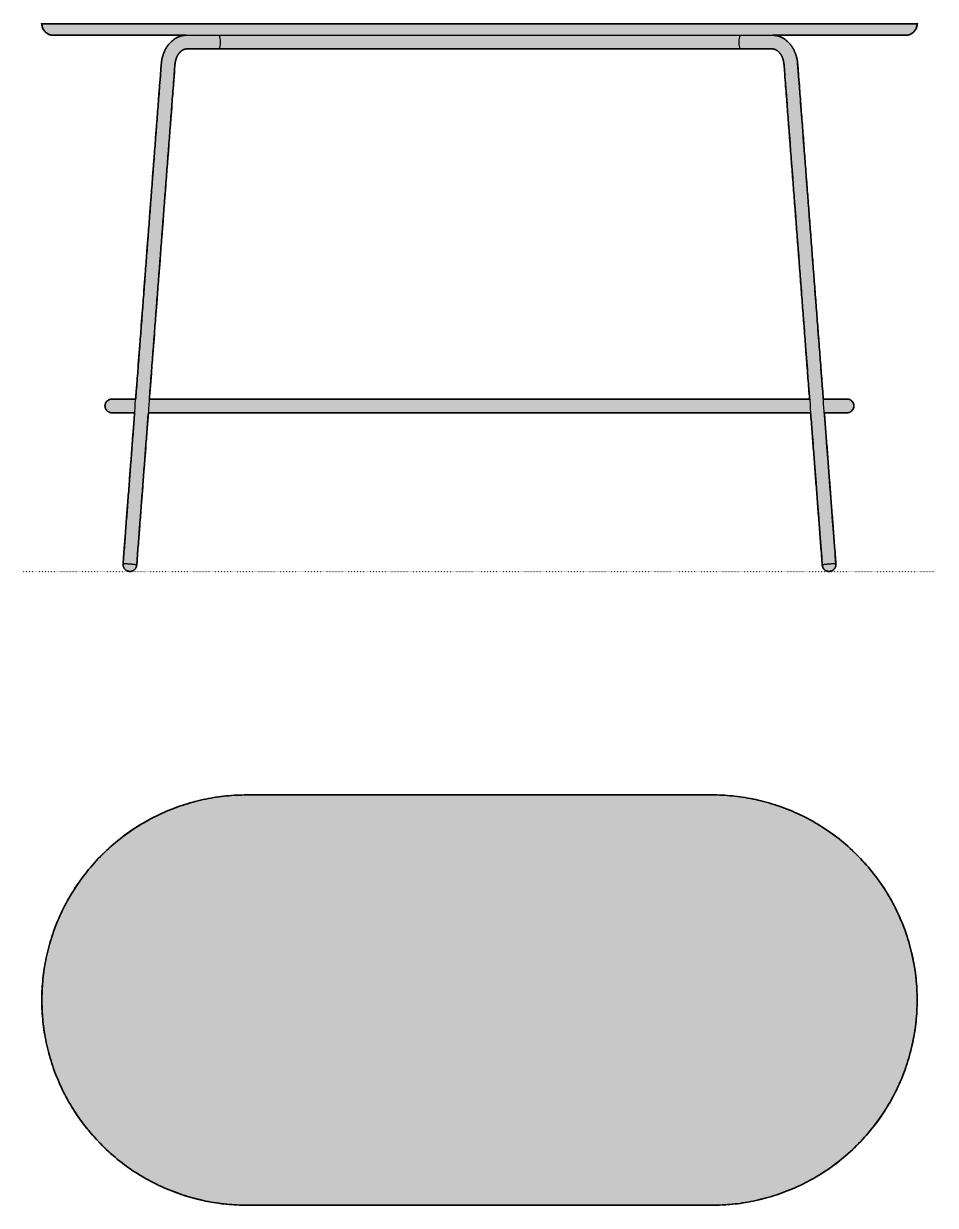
# Model space of a CAD drawing. Header units: millimetres. Extents: x 0 to 2700, y -1159 to 1001.
# Drawn here: x 0 to 1666, y -1159 to 1001 of the extents above; entities that cross this region are included whole.
import ezdxf

# ---------------------------------------------------------------- set-up
doc = ezdxf.new("R2010")
doc.units = ezdxf.units.MM
doc.linetypes.add('Dots', pattern=[1, 0, -1])
doc.layers.add('Blocks', color=7, linetype='Continuous')
doc.layers.add('Blocks$Fill', color=7, linetype='Continuous', true_color=0xffffff)
for name, color, linetype, lineweight, true_color in [('Blocks$Inner', 7, 'Continuous', 25, 0x007f00), ('Blocks$Outline', 7, 'Continuous', 35, 0xff3f3f), ('Groud', 7, 'Dots', 25, 0x243775)]:
    doc.layers.add(name, color=color, linetype=linetype, lineweight=lineweight, true_color=true_color)

# ---------------------------------------------------------------- blocks, each defined once
blk = doc.blocks.new('Nest High Table Top')
at = {"layer": 'Blocks$Fill'}
blk.add_hatch(color=256, dxfattribs=at).paths.add_polyline_path([(1381.006954123537, -384.7570094279654), (1389.330433034139, -384.6646243130523), (1397.724545679284, -384.3841869425912), (1406.183793894564, -383.9108905238906), (1414.702368335176, -383.2401001577942), (1423.274152117487, -382.3673742512478), (1431.892726039907, -381.2884861785559), (1440.551375445388, -379.9994460683986), (1449.243098778091, -378.4965225841797), (1457.960617875633, -376.7762645565327), (1466.696390025954, -374.8355223189935), (1475.442621804233, -372.671468591141), (1484.19128469055, -370.2816187481006), (1492.934132453301, -367.6638503113663), (1501.662720266767, -364.8164214935928), (1510.368425514099, -361.7379886294947), (1519.04247020924, -358.4276223263748), (1527.675944953432, -354.8848221712136), (1536.259834324105, -351.1095298367458), (1544.785043576261, -347.1021404365722), (1553.242426519538, -342.8635119891204), (1561.622814417816, -338.3949728621312), (1569.917045743219, -333.6983270832498), (1578.115996602653, -328.7758574181188), (1586.210611642965, -323.630326134957), (1594.191935230725, -318.2649733937699), (1602.051142694587, -312.6835132188423), (1609.779571412558, -306.8901270347535), (1617.368751523248, -300.8894547685289), (1624.810436039601, -294.6865835433988), (1632.09663014561, -288.2870340126213), (1639.219619461288, -281.6967444046194), (1646.171997068492, -274.9220523729179), (1652.946689100194, -267.9696747657142), (1659.536978708196, -260.8466854500354), (1665.936528238974, -253.560491344026), (1672.139399464103, -246.1188068276741), (1678.140071730328, -238.5296267169841), (1683.933457914417, -230.8011979990133), (1689.514918089344, -222.9419905351511), (1694.880270830531, -214.9606669473912), (1700.025802113693, -206.8660519070785), (1704.948271778824, -198.6671010476447), (1709.644917557706, -190.3728697222417), (1714.113456684694, -181.9924818239643), (1718.352085132146, -173.535098880687), (1722.35947453232, -165.0098896285305), (1726.134766866787, -156.4260002578588), (1729.677567021949, -147.7925255136657), (1732.987933325068, -139.1184808185257), (1736.066366189166, -130.4127755711932), (1738.913795006939, -121.6841877577275), (1741.531563443674, -112.9413399949773), (1743.921413286714, -104.1926771086594), (1746.085467014567, -95.44644533038131), (1748.026209252105, -86.71067318006057), (1749.746467279753, -77.99315408251853), (1751.249390763971, -69.30143074981514), (1752.538430874128, -60.64278134433421), (1753.61731894682, -52.02420742191512), (1754.490044853366, -43.45242363960405), (1755.160835219463, -34.93384919899164), (1755.634131638163, -26.47460098371181), (1755.914569008624, -18.08048833856722), (1756.006954123537, -9.757009427965386), (1755.914569008624, -1.43353051736352), (1755.634131638163, 6.960582127781099), (1755.160835219463, 15.41983034306095), (1754.490044853366, 23.93840478367338), (1753.61731894682, 32.51018856598449), (1752.538430874128, 41.1287624884036), (1751.249390763971, 49.78741189388455), (1749.746467279753, 58.47913522658797), (1748.026209252105, 67.19665432413004), (1746.085467014567, 75.93242647445079), (1743.921413286714, 84.67865825272887), (1741.531563443674, 93.42732113904682), (1738.913795006939, 102.1701689017971), (1736.066366189166, 110.8987567152628), (1732.987933325068, 119.6044619625952), (1729.677567021949, 128.2785066577353), (1726.134766866787, 136.9119814019284), (1722.35947453232, 145.4958707726002), (1718.352085132146, 154.0210800247566), (1714.113456684694, 162.478462968034), (1709.644917557706, 170.8588508663113), (1704.948271778824, 179.1530821917144), (1700.025802113693, 187.3520330511481), (1694.880270830531, 195.4466480914609), (1689.514918089344, 203.4279716792207), (1683.933457914417, 211.287179143083), (1678.140071730328, 219.0156078610538), (1672.139399464103, 226.6047879717439), (1665.936528238974, 234.0464724880957), (1659.536978708196, 241.3326665941051), (1652.946689100194, 248.4556559097839), (1646.171997068492, 255.4080335169877), (1639.219619461288, 262.1827255486891), (1632.09663014561, 268.773015156691), (1624.810436039601, 275.1725646874685), (1617.368751523248, 281.3754359125986), (1609.779571412558, 287.3761081788232), (1602.051142694587, 293.1694943629121), (1594.191935230725, 298.7509545378396), (1586.210611642965, 304.1163072790267), (1578.115996602653, 309.2618385621885), (1569.917045743219, 314.1843082273194), (1561.622814417816, 318.8809540062009), (1553.242426519538, 323.34949313319), (1544.785043576261, 327.5881215806418), (1536.259834324105, 331.5955109808154), (1527.675944953432, 335.3708033152831), (1519.04247020924, 338.9136034704444), (1510.368425514099, 342.2239697735643), (1501.662720266767, 345.3024026376623), (1492.934132453301, 348.1498314554358), (1484.19128469055, 350.7675998921702), (1475.442621804233, 353.1574497352104), (1466.696390025954, 355.3215034630629), (1457.960617875633, 357.2622457006021), (1449.243098778091, 358.9825037282491), (1440.551375445388, 360.4854272124679), (1431.892726039907, 361.7744673226252), (1423.274152117487, 362.8533553953172), (1414.702368335176, 363.7260813018636), (1406.183793894564, 364.3968716679599), (1397.724545679284, 364.8701680866605), (1389.330433034139, 365.1506054571216), (1381.006954123537, 365.2429905720346), (531.0069541235371, 365.2429905720346), (522.683475212935, 365.1506054571217), (514.2893625677904, 364.870168086661), (505.8301143525104, 364.3968716679605), (497.3115399118979, 363.7260813018644), (488.7397561295867, 362.8533553953181), (480.1211822071676, 361.7744673226264), (471.4625328016865, 360.4854272124694), (462.770809468983, 358.9825037282507), (454.0532903714408, 357.2622457006038), (445.3175182211199, 355.3215034630647), (436.5712864428418, 353.1574497352124), (427.8226235565238, 350.7675998921723), (419.0797757937735, 348.1498314554381), (410.3511879803077, 345.3024026376648), (401.6454827329752, 342.2239697735669), (392.9714380378351, 338.9136034704471), (384.3379632936418, 335.370803315286), (375.7540739229701, 331.5955109808183), (367.2288646708137, 327.588121580645), (358.7714817275362, 323.3494931331932), (350.3910938292589, 318.880954006204), (342.0968625038557, 314.1843082273227), (333.897911644422, 309.261838562192), (325.8032966041091, 304.1163072790303), (317.8219730163493, 298.7509545378433), (309.9627655524869, 293.1694943629158), (302.2343368345163, 287.3761081788271), (294.6451567238262, 281.3754359126024), (287.2034722074744, 275.1725646874723), (279.917278101465, 268.773015156695), (272.7942887857861, 262.182725548693), (265.8419111785823, 255.4080335169916), (259.0672191468809, 248.4556559097878), (252.476929538879, 241.332666594109), (246.0773800081016, 234.0464724880996), (239.8745087829715, 226.6047879717477), (233.8738365167469, 219.0156078610577), (228.0804503326581, 211.2871791430869), (222.4989901577306, 203.4279716792246), (217.1336374165435, 195.4466480914647), (211.9881061333818, 187.3520330511517), (207.0656364682508, 179.1530821917179), (202.3689906893696, 170.8588508663148), (197.9004515623804, 162.4784629680374), (193.6618231149286, 154.0210800247599), (189.6544337147551, 145.4958707726034), (185.8791413802874, 136.9119814019315), (182.3363412251262, 128.2785066577382), (179.0259749220063, 119.6044619625981), (175.9475420579084, 110.8987567152655), (173.1001132401349, 102.1701689017996), (170.4823448034007, 93.42732113904918), (168.0924949603605, 84.67865825273104), (165.928441232508, 75.93242647445281), (163.9876989949689, 67.1966543241319), (162.267440967322, 58.47913522658965), (160.7645174831032, 49.78741189388604), (159.475477372946, 41.1287624884049), (158.3965893002541, 32.51018856598557), (157.5238633937077, 23.93840478367426), (156.8530730276116, 15.41983034306161), (156.379776608911, 6.960582127781548), (156.09933923845, -1.433530517363294), (156.0069541235371, -9.757009427965386), (156.09933923845, -18.08048833856722), (156.3797766089109, -26.47460098371181), (156.8530730276114, -34.93384919899163), (157.5238633937075, -43.45242363960404), (158.3965893002538, -52.02420742191511), (159.4754773729456, -60.6427813443342), (160.7645174831027, -69.30143074981513), (162.2674409673215, -77.9931540825185), (163.9876989949684, -86.71067318006054), (165.9284412325075, -95.44644533038124), (168.0924949603599, -104.1926771086593), (170.4823448034, -112.9413399949772), (173.1001132401342, -121.6841877577274), (175.9475420579076, -130.4127755711931), (179.0259749220055, -139.1184808185255), (182.3363412251254, -147.7925255136655), (185.8791413802864, -156.4260002578587), (189.6544337147541, -165.0098896285303), (193.6618231149276, -173.5350988806868), (197.9004515623793, -181.9924818239641), (202.3689906893684, -190.3728697222414), (207.0656364682497, -198.6671010476444), (211.9881061333805, -206.8660519070782), (217.1336374165421, -214.960666947391), (222.4989901577293, -222.9419905351508), (228.0804503326567, -230.801197999013), (233.8738365167455, -238.5296267169838), (239.8745087829701, -246.1188068276738), (246.0773800081001, -253.5604913440256), (252.4769295388775, -260.846685450035), (259.0672191468793, -267.9696747657138), (265.8419111785807, -274.9220523729176), (272.7942887857845, -281.696744404619), (279.9172781014633, -288.2870340126209), (287.2034722074727, -294.6865835433984), (294.6451567238245, -300.8894547685285), (302.2343368345146, -306.8901270347531), (309.9627655524852, -312.683513218842), (317.8219730163475, -318.2649733937696), (325.8032966041072, -323.6303261349566), (333.8979116444202, -328.7758574181184), (342.0968625038539, -333.6983270832493), (350.3910938292569, -338.3949728621307), (358.7714817275343, -342.86351198912), (367.2288646708117, -347.1021404365718), (375.7540739229681, -351.1095298367454), (384.3379632936399, -354.8848221712132), (392.9714380378333, -358.4276223263744), (401.6454827329733, -361.7379886294944), (410.3511879803058, -364.8164214935925), (419.0797757937715, -367.6638503113659), (427.8226235565219, -370.2816187481003), (436.5712864428399, -372.6714685911407), (445.317518221118, -374.8355223189931), (454.0532903714389, -376.7762645565325), (462.770809468981, -378.4965225841795), (471.4625328016845, -379.9994460683985), (480.1211822071656, -381.2884861785558), (488.7397561295848, -382.3673742512477), (497.311539911896, -383.2401001577942), (505.8301143525085, -383.9108905238905), (514.2893625677885, -384.3841869425912), (522.6834752129332, -384.6646243130522), (531.0069541235353, -384.7570094279654)], flags=0)
at = {"layer": 'Blocks$Inner'}
for p, q in [((1381.006954123537, 365.2429905720346), (531.0069541235371, 365.2429905720346)), ((531.0069541235371, -384.7570094279654), (1381.006954123537, -384.7570094279654))]:
    blk.add_line(p, q, dxfattribs=at)
for centre, radius, start, end in [((531.0069541235371, -9.757009427965386), 374.9999999999999, 89.99999999999999, 269.9999999999993), ((1381.006954123537, -9.757009427965386), 375.0000000000001, 270, 90.00000000000004)]:
    blk.add_arc(centre, radius, start, end, dxfattribs=at)
at = {"layer": 'Blocks$Outline'}
blk.add_rational_spline([(1381.006954123537, -384.7570094279654), (1756.006954123537, -384.7570094279586), (1756.006954123537, -9.757009427965386), (1756.006954123537, 365.2429905720291), (1381.006954123537, 365.2429905720346), (956.0069541235371, 365.2429905720346), (531.0069541235371, 365.2429905720346), (156.0069541235389, 365.2429905720383), (156.0069541235371, -9.757009427965386), (156.0069541235363, -384.7570094279574), (531.0069541235353, -384.7570094279654), (956.0069541235362, -384.7570094279654), (1381.006954123537, -384.7570094279654)], [1, 0.7071067811865476, 1, 0.7071067811865476, 1, 1, 1, 0.7071067811865497, 1, 0.7071067811865497, 1, 1, 1], degree=2, knots=[0, 0, 0, 589.0486225480864, 589.0486225480864, 1178.097245096173, 1178.097245096173, 2028.097245096174, 2028.097245096174, 2617.145867644258, 2617.145867644258, 3206.194490192342, 3206.194490192342, 4056.194490192348, 4056.194490192348, 4056.194490192348], dxfattribs=at)
blk = doc.blocks.new('Nest High Table Front')
at = {"layer": 'Blocks$Fill'}
h = blk.add_hatch(color=256, dxfattribs=at)
h.paths.add_polyline_path([(1438.462298325783, 290.0077844442421), (1459.742662014338, 11.61398550546437), (1459.766225555586, 11.33752230982174), (1459.796214226056, 11.05917411082936), (1459.832774274437, 10.77913551190321), (1459.876045469228, 10.49761103731173), (1459.926160395931, 10.21481495840194), (1459.983243749855, 9.930971066715419), (1460.047411628788, 9.64631239222536), (1460.118770830062, 9.361080865274536), (1460.197418156806, 9.075526921184775), (1460.283439738405, 8.789909046939727), (1460.376910370393, 8.504493269811523), (1460.477892879127, 8.2195525883046), (1460.586437516685, 7.935366346322027), (1460.70258139149, 7.652219552015605), (1460.826347940106, 7.370402143354572), (1460.957746445581, 7.09020820303164), (1461.096771607552, 6.811935125911798), (1461.243403169091, 6.535882742810128), (1461.39760560499, 6.2623524049512), (1461.559327875803, 5.991646034005075), (1461.728503251535, 5.724065143104527), (1461.905049208363, 5.459909834715265), (1462.088867401233, 5.19947778164723), (1462.279843714522, 4.943063197851544), (1462.477848392354, 4.690955805937256), (1462.682736249387, 4.443439808557215), (1462.894346962223, 4.200792870948187), (1463.112505440784, 3.963285121961662), (1463.337022278278, 3.731178180886073), (1463.567694277608, 3.504724217236694), (1463.804305051301, 3.28416505047631), (1464.046625691376, 3.069731296329841), (1464.294415504814, 2.861641565972514), (1464.54742280971, 2.660101723909083), (1464.805385786578, 2.465304209827317), (1465.068033378765, 2.277427429110312), (1465.335086235497, 2.096635216038162), (1465.606257690715, 1.923076373010135), (1465.881254770567, 1.756884288384389), (1466.159779222252, 1.598176634774969), (1466.441528556804, 1.447055148876634), (1466.726197098371, 1.303605493118801), (1467.013477032663, 1.16789719869184), (1467.303059447364, 1.039983688752973), (1467.594635357576, 0.9199023799154724), (1467.887896709648, 0.8076748594628694), (1468.182537357167, 0.7033071351179333), (1468.478254003284, 0.6067899536411643), (1468.774747104085, 0.5180991840414244), (1469.071721728227, 0.4371962607564188), (1469.368888368635, 0.3640286818061901), (1469.665963702641, 0.2985305566402456), (1469.962671297564, 0.2406231981888066), (1470.258742259323, 0.1902157534900403), (1470.553915822282, 0.14720586719599), (1470.847939879122, 0.111480372257151), (1471.1405714501, 0.0829160021452822), (1471.43157709161, 0.0613801190913248), (1471.720733244448, 0.04673145298486777), (1472.007826522703, 0.03882084579763005), (1472.292653944579, 0.0374919966497904), (1472.575023106894, 0.04258220292839284), (1472.854752305311, 0.05392309318516398), (1473.131670602692, 0.07134134788066149), (1473.408134066807, 0.09490173901636995), (1473.686482607482, 0.1248872378959038), (1473.966521622966, 0.1614440954242076), (1474.248046590586, 0.2047120824323804), (1474.530843240502, 0.2548237868624784), (1474.814687782596, 0.311903906573743), (1475.099347188217, 0.3760685420101129), (1475.384579528239, 0.4474244932602999), (1475.670134368444, 0.5260685663051338), (1475.955753222828, 0.6120868934762631), (1476.241170064972, 0.7055542733396816), (1476.526111897087, 0.8065335353610965), (1476.810299375843, 0.9150749348023626), (1477.093447493512, 1.031215583333987), (1477.375266312391, 1.154978920823605), (1477.655461749892, 1.286374233670568), (1477.933736411091, 1.425396224899496), (1478.209790464942, 1.572024640999028), (1478.483322559815, 1.72622396019517), (1478.75403077346, 1.887943146482247), (1479.021613591981, 2.05711547330008), (1479.285770911974, 2.233658420246865), (1479.546205059509, 2.417473645657691), (1479.802621819334, 2.608447037264355), (1480.054731467361, 2.806448842490415), (1480.302249799283, 3.011333879233959), (1480.544899148036, 3.222941827259151), (1480.782409382776, 3.441097599565771), (1481.014518882053, 3.665611792344971), (1481.240975474039, 3.896281211370142), (1481.461537336804, 4.132889471925987), (1481.675973852016, 4.375207668657787), (1481.884066405756, 4.622995111037853), (1482.085609130654, 4.876000119507821), (1482.280409584036, 5.133960876773799), (1482.468289357432, 5.396606328215253), (1482.649084613378, 5.663657124925732), (1482.82264654621, 5.934826602540522), (1482.98884176423, 6.209821788727802), (1483.147552591426, 6.488344432029429), (1483.298677287657, 6.77009204463651), (1483.442130187011, 7.054758951673679), (1483.577841754789, 7.342037339642674), (1483.705758564315, 7.631618296837448), (1483.825843195455, 7.923192838784964), (1483.938074057414, 8.216452912082067), (1484.042445138982, 8.51109237038266), (1484.138965689944, 8.806807916732529), (1484.227659837875, 9.10330000694333), (1484.30856614498, 9.400273709232822), (1484.381737109938, 9.69743951592647), (1484.447238620072, 9.994514103606065), (1484.505149359301, 10.2912210386948), (1484.555560177524, 10.58729142607621), (1484.598573427118, 10.88246449894777), (1484.634302272259, 11.17648814870071), (1484.662869976707, 11.46911939418873), (1484.684409175572, 11.76012479029255), (1484.699061136416, 12.04928077620052), (1484.706975014836, 12.33637396430083), (1484.708307109399, 12.62120137101728), (1484.703220120526, 12.90357059131293), (1484.691882417594, 13.18329991893373), (1484.674467318197, 13.46021841476613), (1463.53403341848, 290.0077844442421), (1505.210905100048, 290.0077844442421), (1505.488354397068, 290.0108639480727), (1505.768158151906, 290.0202118604214), (1506.050133092416, 290.0359884077116), (1506.334085573769, 290.0583480865815), (1506.619811699846, 290.0874389501332), (1506.907097497261, 290.1234018858897), (1507.19571914411, 290.1663698895617), (1507.4854432552, 290.2164673390357), (1507.776027225118, 290.2738092732907), (1508.067219630129, 290.3385006812088), (1508.358760689405, 290.4106358054706), (1508.650382785616, 290.4902974669054), (1508.941811044374, 290.5775564147966), (1509.23276397149, 290.6724707087224), (1509.522954146401, 290.7750851375258), (1509.812088969572, 290.8854306809632), (1510.099871461045, 291.0035240194686), (1510.386001106735, 291.1293670972843), (1510.670174748474, 291.2629467439569), (1510.952087513249, 291.4042343588719), (1511.231433776526, 291.553185663105), (1511.507908154039, 291.709740522401), (1511.78120651602, 291.8738228445721), (1512.051027017363, 292.0453405540108), (1512.317071136956, 292.2241856453838), (1512.579044719084, 292.4102343178814), (1512.836659009684, 292.6033471906844), (1513.089631680039, 292.8033695995586), (1513.337687830585, 293.0101319737296), (1513.580560967451, 293.2234502914222), (1513.817993944641, 293.4431266116889), (1514.049739864881, 293.6689496794123), (1514.275562932605, 293.9006955996524), (1514.495239252871, 294.1381285768417), (1514.708557570564, 294.3810017137087), (1514.915319944735, 294.6290578642537), (1515.115342353609, 294.8820305346101), (1515.308455226412, 295.139644825209), (1515.49450389891, 295.4016184073378), (1515.673348990282, 295.6676625269297), (1515.844866699721, 295.9374830282734), (1516.008949021892, 296.2107813902545), (1516.165503881188, 296.487255767768), (1516.314455185421, 296.7666020310438), (1516.455742800336, 297.0485147958197), (1516.589322447009, 297.3326884375581), (1516.715165524824, 297.6188180832471), (1516.833258863329, 297.9066005747201), (1516.943604406767, 298.1957353978914), (1517.04621883557, 298.4859255728024), (1517.141133129495, 298.7768784999179), (1517.228392077386, 299.0683067586762), (1517.308053738821, 299.3599288548866), (1517.380188863083, 299.6514699141625), (1517.444880271001, 299.9426623191731), (1517.502222205256, 300.2332462890911), (1517.55231965473, 300.5229704001811), (1517.595287658401, 300.8115920470304), (1517.631250594158, 301.0988778444442), (1517.660341457709, 301.3846039705212), (1517.682701136579, 301.6685564518749), (1517.698477683869, 301.9505313923841), (1517.707825596218, 302.2303351472221), (1517.710905100048, 302.5077844442421), (1517.707825596218, 302.7852337412623), (1517.698477683869, 303.0650374961006), (1517.682701136579, 303.3470124366101), (1517.660341457709, 303.630964917964), (1517.631250594158, 303.9166910440412), (1517.595287658401, 304.2039768414554), (1517.55231965473, 304.4925984883048), (1517.502222205256, 304.782322599395), (1517.444880271001, 305.0729065693131), (1517.380188863083, 305.3640989743241), (1517.308053738821, 305.6556400336001), (1517.228392077386, 305.9472621298108), (1517.141133129495, 306.2386903885692), (1517.04621883557, 306.5296433156848), (1516.943604406767, 306.8198334905961), (1516.833258863329, 307.1089683137674), (1516.715165524824, 307.3967508052407), (1516.589322447009, 307.6828804509298), (1516.455742800336, 307.9670540926685), (1516.314455185421, 308.2489668574445), (1516.165503881188, 308.5283131207206), (1516.008949021892, 308.804787498234), (1515.844866699721, 309.0780858602151), (1515.673348990282, 309.3479063615589), (1515.49450389891, 309.6139504811509), (1515.308455226412, 309.8759240632798), (1515.115342353609, 310.1335383538789), (1514.915319944735, 310.3865110242351), (1514.708557570564, 310.6345671747802), (1514.495239252871, 310.8774403116472), (1514.275562932605, 311.1148732888366), (1514.049739864881, 311.3466192090767), (1513.817993944641, 311.5724422768001), (1513.580560967451, 311.7921185970667), (1513.337687830585, 312.0054369147593), (1513.089631680039, 312.2121992889303), (1512.836659009684, 312.4122216978045), (1512.579044719084, 312.6053345706074), (1512.317071136956, 312.7913832431049), (1512.051027017363, 312.9702283344777), (1511.78120651602, 313.1417460439164), (1511.507908154039, 313.3058283660875), (1511.231433776526, 313.4623832253835), (1510.952087513249, 313.6113345296163), (1510.670174748474, 313.7526221445313), (1510.386001106735, 313.8862017912037), (1510.099871461045, 314.0120448690192), (1509.812088969572, 314.1301382075244), (1509.522954146401, 314.2404837509617), (1509.23276397149, 314.3430981797648), (1508.941811044374, 314.4380124736905), (1508.650382785616, 314.5252714215815), (1508.358760689405, 314.6049330830161), (1508.067219630129, 314.6770682072778), (1507.776027225118, 314.7417596151956), (1507.4854432552, 314.7991015494504), (1507.19571914411, 314.8491989989242), (1506.907097497261, 314.8921670025961), (1506.619811699846, 314.9281299383523), (1506.334085573769, 314.9572208019036), (1506.050133092416, 314.9795804807734), (1505.768158151906, 314.9953570280633), (1505.488354397068, 315.0047049404119), (1505.210905100048, 315.0077844442421), (1461.62293054717, 315.0077844442421), (1414.737267262477, 928.3403264614317), (1414.622099373016, 929.7647455890913), (1414.473888117845, 931.1887929665878), (1414.292580024393, 932.6113227929036), (1414.078174509992, 934.0311843361335), (1413.830724273712, 935.4472249847846), (1413.550335476753, 936.8582933312204), (1413.237167708597, 938.263242270137), (1412.891433737688, 939.660932094682), (1412.513399047043, 941.0502335727448), (1412.103381156813, 942.4300309860146), (1411.661748737391, 943.799225114649), (1411.18892051827, 945.1567361507982), (1410.685363999363, 946.5015065248077), (1410.151593972938, 947.8325036286345), (1409.588170865685, 949.1487224218921), (1408.995698911716, 950.4491879069246), (1408.460274220912, 951.7643010538268), (1407.880990710686, 953.0663360897072), (1407.258308163164, 954.3531253228483), (1406.592828090521, 955.6225216609563), (1405.885292627251, 956.8724101393371), (1405.136582300156, 958.1007193778005), (1404.347712682069, 959.305432838989), (1403.519829951814, 960.484599761612), (1402.654205399252, 961.636345645245), (1401.752228930056, 962.7588821688936), (1400.815401639727, 963.8505164333278), (1399.845327539995, 964.909659427074), (1398.843704532741, 965.9348336276983), (1397.81231473675, 966.9246796633215), (1396.753014280653, 967.8779619738632), (1395.667722681294, 968.7935734269558), (1395.028799684246, 969.4282994792911), (1394.371653021457, 970.0503563463448), (1393.696645720963, 970.658999536193), (1393.004180228919, 971.2534965500774), (1392.294697986452, 971.8331294063895), (1391.568678814167, 972.3971971581597), (1390.826640103067, 972.9450183873581), (1390.069135812332, 973.4759336590279), (1389.296755276123, 973.989307918154), (1388.510121823271, 974.4845328122422), (1387.709891215491, 974.9610289228535), (1386.896749911465, 975.418247889809), (1386.071413165783, 975.8556744124295), (1385.234622973362, 976.27282811304), (1384.387145871468, 976.6692652489919), (1383.529770612789, 977.044580260661), (1382.66330572435, 977.3984071442326), (1381.788576968045, 977.7304206395892), (1380.906424719544, 978.0403372252108), (1380.017701283018, 978.3279159137188), (1379.123268159656, 978.592958843455), (1378.223993288263, 978.8353116633135), (1377.320748276336, 979.0548637098807), (1376.41440563993, 979.2515479777663), (1375.505836070269, 979.4253408858029), (1374.59590574464, 979.5762618435376), (1373.68547369833, 979.7043726240928), (1372.775389273567, 979.8097765510272), (1371.866489660387, 979.8926175082702), (1370.95959754318, 979.9530787834915), (1370.055518865427, 979.991381756417), (1369.155040723741, 980.0077844445914), (1612.211849908628, 980.0082606566575), (1612.677943587784, 980.0134445590494), (1613.147992576657, 980.0291589998214), (1613.621688992004, 980.0556731401828), (1614.09870752527, 980.0932465153352), (1614.578705646506, 980.1421278354406), (1615.061323896729, 980.20255377265), (1615.546186272195, 980.2747477410952), (1616.032900703561, 980.3589186772564), (1616.521059632219, 980.4552598286087), (1617.010240685451, 980.5639475588948), (1617.500007451259, 980.6851401787393), (1617.98991035292, 980.8189768106281), (1618.479487622409, 980.9655762974933), (1618.968266370934, 981.1250361642773), (1619.455763753851, 981.2974316418723), (1619.941488226236, 981.4828147627604), (1620.424940884388, 981.6812135374848), (1620.90561688754, 981.8926312207739), (1621.383006953073, 982.1170456757196), (1621.856598917558, 982.3544088438531), (1622.325879355058, 982.6046463283104), (1622.790335243283, 982.8676570964908), (1623.249455667393, 983.1433133077284), (1623.702733550613, 983.4314602705188), (1624.149667400215, 983.7319165327574), (1624.58976305702, 984.0444741073107), (1625.022535436198, 984.3688988340215), (1625.447510247026, 984.7049308780043), (1625.864225679174, 985.0522853628058), (1626.272234043253, 985.4106531357126), (1626.671103353579, 985.7797016612183), (1627.060418841548, 986.1590760374162), (1627.439784388575, 986.548400128884), (1627.808823868222, 986.9472778085055), (1628.167182387988, 987.3552942996287), (1628.514527422165, 987.7720176090272), (1628.850549828195, 988.1970000403002), (1629.174964740097, 988.6297797766588), (1629.487512333743, 989.0698825214862), (1629.787958459978, 989.5168231846427), (1630.076095142877, 989.970107602231), (1630.351740941708, 990.4292342774106), (1630.614741176469, 990.8936961298975), (1630.864968018082, 991.3629822419541), (1631.102320445581, 991.8365795889978), (1631.326724073748, 992.3139747434071), (1631.538130855729, 992.7946555406633), (1631.736518666169, 993.2781126976449), (1631.921890771245, 993.7638413736612), (1632.094275192815, 994.2513426656462), (1632.253723974512, 994.7401250298576), (1632.400312358177, 995.2297056233584), (1632.534137879479, 995.7196115595704), (1632.655319391824, 996.2093810731641), (1632.763996027894, 996.6985645905714), (1632.860326108212, 997.186725703388), (1632.944486006099, 997.6734420428963), (1633.016668978275, 998.1583060548718), (1633.077083970113, 998.6409256747098), (1633.125954404271, 999.1209249037372), (1633.163516961054, 999.597944288337), (1633.190020358391, 1000.071641304203), (1633.205724138864, 1000.541690648666), (1633.210897470653, 1001.007784444591), (33.21071458957613, 1001.007784444591), (33.21588792137175, 1000.541690648231), (33.23159170186338, 1000.071641303324), (33.25809509923345, 999.5979442870091), (33.295657656063, 999.120924901955), (33.34452809028232, 998.6409256724689), (33.40494308219559, 998.1583060521691), (33.47712605446326, 997.6734420397298), (33.56128595245787, 997.1867256997568), (33.65761603289867, 996.6985645864762), (33.76629266910814, 996.2093810686061), (33.88747418160914, 995.7196115545528), (34.02129970308418, 995.2297056178854), (34.16788808693898, 994.7401250239353), (34.32733686884104, 994.2513426592822), (34.49972129063374, 993.7638413668637), (34.68509339594764, 993.2781126904245), (34.88348120664088, 992.7946555330316), (35.09488798889218, 992.3139747353772), (35.3192916173434, 991.8365795805844), (35.55664404514179, 991.3629822331735), (35.80687088706767, 990.8936961207677), (36.06987112215474, 990.4292342679498), (36.34551692132479, 989.9701075924595), (36.63365360457318, 989.5168231745827), (36.93409973116895, 989.0698825111605), (37.24664732518502, 988.6297797660917), (37.57106223746491, 988.1970000295165), (37.90708464387969, 987.7720175980535), (38.25442967844872, 987.3552942884922), (38.61278819861089, 986.9472777972343), (38.98182767865642, 986.5484001175073), (39.36119322608425, 986.159076025963), (39.7505087144548, 985.779701649719), (40.14937802518072, 985.4106531241974), (40.557386389658, 985.0522853513058), (40.97410182220027, 984.7049308665502), (41.39907663341651, 984.3688988226444), (41.83184901297715, 984.0444740960418), (42.27194467015616, 983.7319165216271), (42.71887852012318, 983.4314602595576), (43.17215640369579, 983.143313296967), (43.63127682814731, 982.8676570859589), (44.0957327167, 982.6046463180371), (44.56501315451336, 982.354408833866), (45.03860511929489, 982.1170456660467), (45.51599518510854, 981.8926312114421), (45.99667118852343, 981.6812135285197), (46.48012384691869, 981.4828147541866), (46.96584831952751, 981.2974316337135), (47.45334570264769, 981.1250361565556), (47.94212445135425, 980.96557629023), (48.43170172100337, 980.8189768038428), (48.92160462280305, 980.6851401724508), (49.411371388727, 980.5639475531203), (49.90055244205068, 980.4552598233639), (50.38871137077782, 980.3589186725554), (50.87542580219002, 980.2747477369514), (51.36028817767885, 980.2025537690747), (51.84290642789983, 980.1421278324444), (52.32290454911227, 980.0932465129268), (52.79992308233053, 980.0556731383693), (53.27361949760678, 980.0291589986098), (53.74366848638663, 980.013444558444), (54.20976216542749, 980.0082606566721), (297.2665713364877, 980.0077844445914), (296.3660931948014, 979.991381756417), (295.4620145170488, 979.9530787834915), (294.5551223998414, 979.8926175082702), (293.6462227866609, 979.8097765510272), (292.7361383618984, 979.7043726240928), (291.8257063155883, 979.5762618435376), (290.9157759899593, 979.4253408858029), (290.0072064202984, 979.2515479777663), (289.1008637838915, 979.0548637098807), (288.1976187719657, 978.8353116633135), (287.2983439005718, 978.592958843455), (286.4039107772097, 978.3279159137188), (285.5151873406838, 978.0403372252108), (284.6330350921825, 977.7304206395892), (283.7583063358773, 977.3984071442326), (282.8918414474385, 977.044580260661), (282.0344661887602, 976.6692652489919), (281.1869890868657, 976.27282811304), (280.3501988944459, 975.8556744124295), (279.5248621487627, 975.418247889809), (278.7117208447372, 974.9610289228535), (277.9114902369581, 974.4845328122422), (277.1248567841052, 973.989307918154), (276.3524762478961, 973.4759336590279), (275.5949719571617, 972.9450183873581), (274.8529332460613, 972.3971971581597), (274.126914073777, 971.8331294063895), (273.4174318313102, 971.2534965500774), (272.7249663392654, 970.658999536193), (272.0499590387723, 970.0503563463448), (271.392812375984, 969.4282994792911), (270.753889378936, 968.7935734269558), (269.6685977795761, 967.8779619738632), (268.6092973234792, 966.9246796633215), (267.5779075274875, 965.9348336276983), (266.5762845202339, 964.909659427074), (265.6062104205014, 963.8505164333278), (264.6693831301718, 962.7588821688936), (263.7674066609753, 961.636345645245), (262.9017821084136, 960.484599761612), (262.0738993781583, 959.305432838989), (261.285029760071, 958.1007193778005), (260.5363194329761, 956.8724101393371), (259.8287839697057, 955.6225216609563), (259.1633038970623, 954.3531253228483), (258.5406213495401, 953.0663360897072), (257.9613378393134, 951.7643010538268), (257.4259131485096, 950.4491879069246), (256.8334411945406, 949.1487224218921), (256.2700180872881, 947.8325036286345), (255.736248060863, 946.5015065248077), (255.2326915419567, 945.1567361507982), (254.7598633228356, 943.799225114649), (254.3182309034133, 942.4300309860146), (253.9082130131839, 941.0502335727448), (253.5301783225395, 939.660932094682), (253.1844443516295, 938.263242270137), (252.8712765834736, 936.8582933312204), (252.5908877865153, 935.4472249847846), (252.3434375502349, 934.0311843361335), (252.1290320358336, 932.6113227929036), (251.9477239423813, 931.1887929665878), (251.7995126872109, 929.7647455890913), (251.6843447977499, 928.3403264614317), (204.7986815130607, 315.0077844442421), (161.2107069601798, 315.0077844442421), (160.9332576631597, 315.0047049404118), (160.6534539083215, 314.9953570280632), (160.3714789678122, 314.9795804807733), (160.0875264864584, 314.9572208019035), (159.8018003603814, 314.9281299383522), (159.5145145629674, 314.8921670025958), (159.225892916118, 314.849198998924), (158.9361688050279, 314.7991015494501), (158.6455848351098, 314.7417596151954), (158.3543924300991, 314.6770682072774), (158.0628513708232, 314.6049330830158), (157.7712292746126, 314.5252714215812), (157.4798010158542, 314.4380124736901), (157.1888480887387, 314.3430981797644), (156.8986579138276, 314.2404837509612), (156.6095230906562, 314.1301382075239), (156.3217405991831, 314.0120448690186), (156.035610953494, 313.8862017912031), (155.7514373117555, 313.7526221445306), (155.4695245469796, 313.6113345296156), (155.1901782837037, 313.4623832253828), (154.9137039061902, 313.3058283660868), (154.6404055442091, 313.1417460439158), (154.3705850428653, 312.9702283344771), (154.1045409232734, 312.7913832431043), (153.8425673411446, 312.6053345706067), (153.5849530505456, 312.4122216978038), (153.3319803801892, 312.2121992889296), (153.0839242296442, 312.0054369147586), (152.8410510927772, 311.792118597066), (152.6036181155879, 311.5724422767994), (152.3718721953477, 311.3466192090759), (152.1460491276244, 311.1148732888358), (151.9263728073576, 310.8774403116465), (151.7130544896651, 310.6345671747795), (151.5062921154941, 310.3865110242344), (151.3062697066199, 310.1335383538782), (151.113156833817, 309.8759240632791), (150.9271081613194, 309.6139504811503), (150.7482630699465, 309.3479063615582), (150.5767453605077, 309.0780858602145), (150.4126630383367, 308.8047874982333), (150.2561081790407, 308.5283131207199), (150.1071568748077, 308.2489668574438), (149.9658692598926, 307.9670540926678), (149.8322896132202, 307.6828804509292), (149.7064465354046, 307.3967508052401), (149.5883531968992, 307.1089683137669), (149.478007653462, 306.8198334905956), (149.3753932246587, 306.5296433156844), (149.280478930733, 306.2386903885688), (149.1932199828418, 305.9472621298104), (149.1135583214071, 305.6556400335998), (149.0414231971454, 305.3640989743237), (148.9767317892274, 305.072906569313), (148.9193898549725, 304.7823225993947), (148.8692924054986, 304.4925984883045), (148.8263244018267, 304.2039768414551), (148.7903614660703, 303.9166910440411), (148.7612706025188, 303.6309649179639), (148.7389109236489, 303.34701243661), (148.7231343763589, 303.0650374961006), (148.7137864640102, 302.7852337412623), (148.7107069601798, 302.5077844442421), (148.7137864640103, 302.2303351472221), (148.723134376359, 301.950531392384), (148.7389109236491, 301.6685564518748), (148.761270602519, 301.3846039705211), (148.7903614660706, 301.0988778444441), (148.826324401827, 300.8115920470302), (148.8692924054989, 300.5229704001808), (148.919389854973, 300.2332462890909), (148.9767317892279, 299.9426623191729), (149.0414231971459, 299.6514699141622), (149.1135583214077, 299.3599288548863), (149.1932199828424, 299.0683067586758), (149.2804789307336, 298.7768784999175), (149.3753932246594, 298.485925572802), (149.4780076534627, 298.1957353978909), (149.5883531969, 297.9066005747196), (149.7064465354054, 297.6188180832465), (149.8322896132211, 297.3326884375575), (149.9658692598935, 297.0485147958191), (150.1071568748086, 296.7666020310432), (150.2561081790416, 296.4872557677673), (150.4126630383377, 296.2107813902539), (150.5767453605087, 295.9374830282728), (150.7482630699475, 295.6676625269291), (150.9271081613204, 295.4016184073371), (151.113156833818, 295.1396448252083), (151.306269706621, 294.8820305346094), (151.5062921154951, 294.6290578642531), (151.7130544896661, 294.381001713708), (151.9263728073587, 294.138128576841), (152.1460491276254, 293.9006955996518), (152.3718721953488, 293.6689496794116), (152.6036181155889, 293.4431266116883), (152.8410510927782, 293.2234502914215), (153.0839242296452, 293.010131973729), (153.3319803801903, 292.8033695995579), (153.5849530505466, 292.6033471906838), (153.8425673411456, 292.4102343178807), (154.1045409232744, 292.2241856453832), (154.3705850428663, 292.0453405540102), (154.6404055442101, 291.8738228445715), (154.9137039061912, 291.7097405224004), (155.1901782837046, 291.5531856631044), (155.4695245469805, 291.4042343588713), (155.7514373117563, 291.2629467439563), (156.0356109534949, 291.1293670972837), (156.3217405991839, 291.0035240194681), (156.609523090657, 290.8854306809627), (156.8986579138283, 290.7750851375253), (157.1888480887393, 290.672470708722), (157.4798010158549, 290.5775564147963), (157.7712292746132, 290.490297466905), (158.0628513708238, 290.4106358054703), (158.3543924300996, 290.3385006812085), (158.6455848351103, 290.2738092732905), (158.9361688050283, 290.2164673390355), (159.2258929161183, 290.1663698895614), (159.5145145629677, 290.1234018858895), (159.8018003603816, 290.087438950133), (160.0875264864586, 290.0583480865814), (160.3714789678124, 290.0359884077115), (160.6534539083216, 290.0202118604213), (160.9332576631598, 290.0108639480726), (161.2107069601798, 290.0077844442421), (202.8875786417475, 290.0077844442421), (181.7482789672176, 13.47003287739062), (181.7479275642083, 13.46764068898296), (181.7476250059744, 13.4652548891723), (181.7473711313401, 13.46287548798557), (181.7471447420251, 13.46021841477556), (181.7297296426331, 13.18329991893373), (181.7183919397017, 12.90357059131293), (181.7133049508286, 12.62120137101728), (181.7146370453917, 12.33637396430083), (181.7225509238117, 12.04928077620052), (181.7372028846556, 11.76012479029255), (181.7587420835201, 11.46911939418873), (181.7873097879685, 11.17648814870071), (181.8230386331098, 10.88246449894777), (181.8660518827037, 10.58729142607621), (181.9164627009271, 10.2912210386948), (181.9743734401567, 9.994514103606065), (182.0398749502904, 9.69743951592647), (182.1130459152483, 9.400273709232822), (182.1939522223525, 9.10330000694333), (182.2826463702843, 8.806807916732529), (182.3791669212455, 8.51109237038266), (182.4835380028141, 8.216452912082067), (182.5957688647737, 7.923192838784964), (182.7158534959132, 7.631618296837448), (182.843770305439, 7.342037339642674), (182.9794818732172, 7.054758951673679), (183.1229347725707, 6.77009204463651), (183.2740594688019, 6.488344432029429), (183.4327702959982, 6.209821788727802), (183.5989655140184, 5.934826602540522), (183.77252744685, 5.663657124925732), (183.9533227027966, 5.396606328215253), (184.1412024761926, 5.133960876773799), (184.336002929575, 4.876000119507821), (184.5375456544719, 4.622995111037853), (184.7456382082126, 4.375207668657787), (184.9600747234245, 4.132889471925987), (185.1806365861899, 3.896281211370142), (185.4070931781755, 3.665611792344971), (185.6392026774531, 3.441097599565771), (185.8767129121921, 3.222941827259151), (186.1193622609459, 3.011333879233959), (186.366880592868, 2.806448842490415), (186.6189902408949, 2.608447037264355), (186.8754070007195, 2.417473645657691), (187.1358411482542, 2.233658420246865), (187.3999984682477, 2.05711547330008), (187.6675812867695, 1.887943146482247), (187.9382895004136, 1.72622396019517), (188.2118215952869, 1.572024640999028), (188.4878756491378, 1.425396224899496), (188.7661503103369, 1.286374233670568), (189.0463457478385, 1.154978920823605), (189.328164566717, 1.031215583333987), (189.6113126843857, 0.9150749348023626), (189.8955001631423, 0.8065335353610965), (190.1804419952578, 0.7055542733396816), (190.4658588374019, 0.6120868934762631), (190.7514776917859, 0.5260685663051338), (191.03703253199, 0.4474244932602999), (191.3222648720119, 0.3760685420101129), (191.6069242776328, 0.311903906573743), (191.890768819727, 0.2548237868624784), (192.1735654696439, 0.2047120824323804), (192.4550904372629, 0.1614440954242076), (192.7351294527478, 0.1248872378959038), (193.0134779934225, 0.09490173901636995), (193.2899414575377, 0.07134134788066149), (193.5659257562719, 0.05397147658851318), (193.8447026812888, 0.04263766987192764), (194.1261030641557, 0.03751153184511066), (194.409947112696, 0.03875978935237803), (194.6960444777784, 0.0465435833462217), (194.9841943709319, 0.06101774831671737), (195.2741857351087, 0.08233008360992915), (195.5657974706229, 0.1106206208037937), (195.8587987179581, 0.146020891620049), (196.1529491987515, 0.188653201134082), (196.447999615842, 0.2386299112949937), (196.7436921128062, 0.2960527399796218), (197.0397607929086, 0.3610120809707973), (197.3359322968615, 0.4335863503660868), (197.6319264382373, 0.5138413649835003), (197.9274568948008, 0.601829758330486), (198.2222319534403, 0.697590439638116), (198.5159553057876, 0.8011481013306555), (198.8083268910251, 0.9125127800996826), (199.099043781806, 1.03167947648067), (199.3878011086575, 1.158627837488755), (199.674293017711, 1.293321906460858), (199.958213656125, 1.435709943776263), (200.2392581791258, 1.585724321591465), (200.5171237722156, 1.743281495132993), (200.7915106817861, 1.908282052450879), (201.0621232471297, 2.080610843853277), (201.328670926683, 2.260137191528488), (201.5908693112492, 2.446715179124088), (201.8484411169541, 2.640184020304431), (202.1011171507778, 2.840368504558636), (202.3486372416839, 3.047079517792233), (202.5907511306276, 3.260114634518406), (202.8272193130738, 3.479258777779975), (203.057813828075, 3.704284942291524), (203.2823189884568, 3.93495497570203), (203.5005320472185, 4.171020412350941), (203.7122637958694, 4.412223353432376), (203.9173390910856, 4.658297387099518), (204.115597306771, 4.908968541739188), (204.3068927093265, 5.163956265428519), (204.4910947546738, 5.422974424453431), (204.6680883063183, 5.685732313722524), (204.8377737744701, 5.951935671948879), (205.0000671769596, 6.22128769459318), (205.1549001233672, 6.493490037760651), (205.3022197244423, 6.768243806516032), (205.441988429488, 7.045250521418755), (205.5741837949421, 7.324213057477444), (205.6987981878823, 7.604836550170582), (205.8158384286126, 7.886829263670377), (205.9253253768604, 8.169903416930348), (206.0272934664086, 8.453775963845306), (206.1217901932238, 8.738169324256052), (206.208875562303, 9.022812063141911), (206.2886214985614, 9.307439515913632), (206.3611112271194, 9.591794358279955), (206.426438628321, 9.87562711970581), (206.484707572738, 10.15869664000288), (206.5360312412819, 10.44077046908834), (206.58053143537, 10.7216252104105), (206.6183378818753, 11.0010468089673), (206.6495875373407, 11.278830785232), (206.6744238956577, 11.55478241664784), (206.6746045676022, 11.55744254651026), (206.6747171103132, 11.55983249957569), (206.6747837523551, 11.56223626836887), (206.6748043371188, 11.56465386779911), (206.678950045889, 11.61398550546437), (227.9593137344455, 290.0077844442421)], flags=0)
h.paths.add_polyline_path([(1436.55130356138, 315.0077844442421), (229.8703084988401, 315.0077844442421), (276.5879444783523, 926.1768578735646), (276.6646146227735, 927.0434895657133), (276.7577429843507, 927.9096038155456), (276.8673370122944, 928.7747329769655), (276.9933864615674, 929.6384084505868), (277.1358633239161, 930.5001615203462), (277.2947218063901, 931.3595241949438), (277.4698983576986, 932.2160300509559), (277.6613117425164, 933.06921507445), (277.8688631636094, 933.9186184979209), (278.092436431408, 934.7637836293812), (278.3318981804206, 935.6042586704768), (278.5870981316411, 936.4395975205497), (278.8578693998762, 937.2693605636495), (279.1440288446964, 938.0931154355861), (279.4453774635, 938.9104377682281), (279.761700824979, 939.7209119083855), (280.1214354961115, 940.5888007642518), (280.5115127047072, 941.4475819937568), (280.931602493555, 942.295684981076), (281.3812674134376, 943.1315541909706), (281.85996333581, 943.9536583185111), (282.3670411975767, 944.7604993877544), (282.9017496737902, 945.550621688738), (283.4632387590842, 946.3226204427017), (284.0505642237909, 947.075150088319), (284.6626928963168, 947.806932086812), (285.2985087098802, 948.5167621510784), (285.9568194394748, 949.2035168131789), (286.6363640442414, 949.8661592554946), (287.3358205215592, 950.5037443432553), (288.0538141723324, 951.1154228096644), (288.788926172263, 951.700444559101), (289.0421300807728, 951.8911755805502), (289.2998548063017, 952.0774003585221), (289.5619831530049, 952.2589654769414), (289.8283912027625, 952.4357214666542), (290.0989484756253, 952.6075231651848), (290.373518112973, 952.7742300690124), (290.6519570830025, 952.935706676716), (290.9341164080295, 953.0918228213552), (291.219841412951, 953.2424539904888), (291.5089719940833, 953.3874816322761), (291.8013429074611, 953.526793446164), (292.0967840755588, 953.6602836567324), (292.3951209112745, 953.7878532693513), (292.6961746579108, 953.9094103063953), (292.999762743776, 954.0248700228614), (293.3056991499434, 954.1341551003511), (293.6137947896158, 954.2371958184937), (293.9238578974759, 954.3339302030214), (294.2356944273383, 954.4243041498315), (294.5491084563745, 954.50827152452), (294.8639025941433, 954.5857942370046), (295.1798783946418, 954.6568422910083), (295.4968367695786, 954.7213938083107), (295.8145784010792, 954.7794350278316), (296.1329041520517, 954.8309602797459), (296.4516154724661, 954.8759719349752), (296.7705147998544, 954.9144803305352), (297.0894059523815, 954.9465036713539), (297.4080945129132, 954.9720679092954), (297.7263882025791, 954.9912066002449), (298.0440972424153, 955.003960740218), (298.3610347017675, 955.010378581559), (357.2855203630824, 955.0103785815581), (1368.060577358463, 955.0103785815446), (1368.377514817815, 955.003960740218), (1368.695223857651, 954.9912066002449), (1369.013517547316, 954.9720679092954), (1369.332206107848, 954.9465036713539), (1369.651097260375, 954.9144803305352), (1369.969996587763, 954.8759719349752), (1370.288707908177, 954.8309602797459), (1370.60703365915, 954.7794350278316), (1370.92477529065, 954.7213938083107), (1371.241733665587, 954.6568422910083), (1371.557709466085, 954.5857942370046), (1371.872503603854, 954.50827152452), (1372.18591763289, 954.4243041498315), (1372.497754162752, 954.3339302030214), (1372.807817270612, 954.2371958184937), (1373.115912910285, 954.1341551003511), (1373.421849316452, 954.0248700228614), (1373.725437402317, 953.9094103063953), (1374.026491148953, 953.7878532693513), (1374.324827984669, 953.6602836567324), (1374.620269152766, 953.526793446164), (1374.912640066144, 953.3874816322761), (1375.201770647277, 953.2424539904888), (1375.487495652199, 953.0918228213552), (1375.769654977226, 952.935706676716), (1376.048093947255, 952.7742300690124), (1376.322663584603, 952.6075231651848), (1376.593220857465, 952.4357214666542), (1376.859628907223, 952.2589654769414), (1377.121757253927, 952.0774003585221), (1377.379481979456, 951.8911755805502), (1377.632685887966, 951.700444559101), (1378.367797887896, 951.1154228096644), (1379.08579153867, 950.5037443432553), (1379.785248015987, 949.8661592554946), (1380.464792620754, 949.2035168131789), (1381.123103350349, 948.5167621510784), (1381.758919163912, 947.806932086812), (1382.371047836438, 947.075150088319), (1382.958373301145, 946.3226204427017), (1383.519862386439, 945.550621688738), (1384.054570862652, 944.7604993877544), (1384.561648724419, 943.9536583185111), (1385.040344646791, 943.1315541909706), (1385.490009566673, 942.295684981076), (1385.910099355521, 941.4475819937568), (1386.300176564116, 940.5888007642518), (1386.659911235249, 939.7209119083855), (1386.976234596727, 938.9104377682281), (1387.277583215531, 938.0931154355861), (1387.563742660352, 937.2693605636495), (1387.834513928587, 936.4395975205497), (1388.089713879807, 935.6042586704768), (1388.32917562882, 934.7637836293812), (1388.552748896619, 933.9186184979209), (1388.760300317712, 933.06921507445), (1388.95171370253, 932.2160300509559), (1389.126890253838, 931.3595241949438), (1389.285748736312, 930.5001615203462), (1389.428225598661, 929.6384084505868), (1389.554275047933, 928.7747329769655), (1389.663869075877, 927.9096038155456), (1389.756997437454, 927.0434895657133), (1389.833667581875, 926.1768578735646)], flags=0)
at = {"layer": 'Blocks$Inner'}
for p, q in [((1633.210897470653, 1001.007784444591), (33.21071458957522, 1001.007784444591)), ((54.2097621654284, 980.0087368687382), (1612.2118498948, 980.0087368687382)), ((161.2107069601807, 315.0077844442421), (204.7986815130589, 315.0077844442421)), ((1505.210905100048, 315.0077844442421), (1461.62293054717, 315.0077844442421)), ((202.8875786417484, 290.0077844442421), (161.2107069601807, 290.0077844442421)), ((1463.53403341848, 290.0077844442421), (1505.210905100048, 290.0077844442421))]:
    blk.add_line(p, q, dxfattribs=at)
for points in [[(229.870308498841, 315.0077844442421), (1436.577233677515, 315.0077844442421)], [(227.9593137344382, 290.0077844442421), (1438.488228441918, 290.0077844442421)]]:
    blk.add_lwpolyline(points, dxfattribs=at)
for centre, radius, start, end in [((54.2097621654284, 1001.007784444591), 20.99904757585126, 179.9999999999984, 269.999999999999), ((1612.2118498948, 1001.007784444591), 20.99904757585318, 270, 359.9999999999802), ((332.0060801684049, 967.7881279643334), 28.07905815204183, 14.19689206488511, 25.80310793509203), ((319.4572970951158, 967.510378581559), 40.41040840705691, 349.7881774112769, 10.21182258872176), ((1347.589314965127, 967.510378581559), 40.4104084070615, 169.788177411277, 190.2118225887217), ((1335.040531891824, 967.7881279643334), 28.07905815204192, 154.1968920649177, 165.8031079351113), ((332.0060801684194, 967.2326291987556), 28.07905815203701, 334.1968920649063, 345.8031079351136), ((1335.040531891824, 967.2326291987556), 28.07905815203652, 194.1968920648869, 205.8031079351017), ((1505.210905100048, 302.5077844442421), 12.5, 270, 90)]:
    blk.add_arc(centre, radius, start, end, dxfattribs=at)
at = {"layer": 'Blocks$Inner', "extrusion": (0, 0, -1)}
blk.add_arc((-161.2107069601807, 302.5077844442421), 12.5, 270.0000000000016, 90.00000000000014, dxfattribs=at)
at = {"layer": 'Blocks$Inner'}
for points, weights in [([(270.7538893789369, 968.7935734269558), (281.6790981631621, 979.9115378517037), (297.2665713364886, 980.0077844445914)], [1, 0.9221975703957207, 1]), ([(1395.667722681294, 968.7935734269558), (1384.742513897064, 979.9115378517037), (1369.155040723741, 980.0077844445914)], [1, 0.9221975703957207, 1]), ([(251.6843447977508, 928.3403264614317), (252.4874524206602, 939.9317231551621), (257.4259131485105, 950.4491879069246)], [1, 0.9829530931791433, 1]), ([(257.4259131485105, 950.4491879069246), (261.6731109206092, 961.3772816324888), (270.7538893789369, 968.7935734269558)], [1, 0.966995211658156, 1]), ([(288.7889261722639, 951.700444559101), (282.6207512940059, 946.9574802841662), (279.7617008249799, 939.7209119083855)], [1, 0.9639012723607642, 1]), ([(298.3610347017684, 955.010378581559), (293.0217717402784, 954.9552542404971), (288.7889261722639, 951.700444559101)], [1, 0.9484159609304751, 1]), ([(1368.060577358463, 955.010378581559), (1373.399840319947, 954.9552542404971), (1377.632685887966, 951.700444559101)], [1, 0.9484159609304751, 1]), ([(1377.632685887966, 951.700444559101), (1383.800860766224, 946.9574802841662), (1386.659911235249, 939.7209119083855)], [1, 0.9639012723607642, 1]), ([(1408.995698911716, 950.4491879069246), (1404.748501139618, 961.3772816324888), (1395.667722681294, 968.7935734269558)], [1, 0.966995211658156, 1]), ([(1414.737267262477, 928.3403264614317), (1413.934159639568, 939.9317231551621), (1408.995698911716, 950.4491879069246)], [1, 0.9829530931791433, 1]), ([(279.7617008249799, 939.7209119083855), (277.1418613862371, 933.1909370389953), (276.5879444783532, 926.1768578735646)], [1, 0.988565900363404, 1]), ([(1386.659911235249, 939.7209119083855), (1389.279750673992, 933.1909370389953), (1389.833667581875, 926.1768578735646)], [1, 0.988565900363404, 1])]:
    blk.add_rational_spline(points, weights, degree=2, dxfattribs=at)
for points in [[(1368.685577358894, 955.0103785815445), (298.3610347017684, 955.010378581559)], [(181.7471447420321, 13.46021841476613), (251.6843447977508, 928.3403264614317)], [(276.5879444783532, 926.1768578735646), (206.6789500458899, 11.61398550546437)], [(1389.833667581875, 926.1768578735646), (1459.742662014338, 11.61398550546437)], [(1484.674467318197, 13.46021841476613), (1414.737267262477, 928.3403264614317)]]:
    blk.add_open_spline(points, degree=1, dxfattribs=at)
for points, weights, knots in [([(206.6789500458899, 11.61398550546437), (205.7557020705881, -0.8517645886129194), (193.2899414575386, 0.07134134788066149), (180.8241808444896, 0.9944472843536121), (181.7471447420321, 13.46021841476613)], [1, 0.7071108096759228, 1, 0.7071108096759228, 1], [2027.008828040603, 2027.008828040603, 2027.008828040603, 2046.643694544268, 2046.643694544268, 2066.278561047934, 2066.278561047934, 2066.278561047934]), ([(206.6744238956641, 11.55478241665367), (206.6744354257843, 11.55492437952261), (206.6744462813404, 11.55506639396481), (206.7404355449429, 12.41835059574526), (194.2767952935428, 13.37106864637462), (181.8131550421583, 14.32378669701176), (181.7471657785682, 13.4605024952325), (181.747154923014, 13.46036048077385), (181.747144742026, 13.46021841477556)], [0.9998637607005836, 0.9999318644999885, 1, 0.7071067811865476, 1, 0.7071067811865476, 1, 0.9999318644961662, 0.9998637606929426], [3.141227240578266, 3.141227240578266, 3.141227240578266, 3.141592653589793, 3.141592653589793, 4.71238898038469, 4.71238898038469, 6.283185307179586, 6.283185307179586, 6.283550720211612, 6.283550720211612, 6.283550720211612]), ([(1459.742662014338, 11.61398550546437), (1460.66590998964, -0.8517645886129194), (1473.131670602692, 0.07134134788066149), (1485.597431215738, 0.9944472843536121), (1484.674467318197, 13.46021841476613)], [1, 0.7071108096759228, 1, 0.7071108096759228, 1], [956.6842853834802, 956.6842853834802, 956.6842853834802, 976.3191518871456, 976.3191518871456, 995.954018390811, 995.954018390811, 995.954018390811]), ([(1484.700376397788, 13.4605024952034), (1484.634387134198, 14.32378669699118), (1472.170746882784, 13.37106864636007), (1459.707106631382, 12.41835059573498), (1459.773095894972, 11.55506639395026)], [1, 0.7071067811865476, 1, 0.7071067811865476, 1], [0, 0, 0, 1.570796326794897, 1.570796326794897, 3.141592653589793, 3.141592653589793, 3.141592653589793])]:
    blk.add_rational_spline(points, weights, degree=2, knots=knots, dxfattribs=at)
at = {"layer": 'Blocks$Outline'}
for points in [[(54.20976216542749, 980.0082606566721), (297.2665713364877, 980.0077844445914)], [(1369.155040723741, 980.0077844445914), (1612.211849908628, 980.0082606566575)], [(1436.55130356138, 315.0077844442421), (229.8703084988401, 315.0077844442421)], [(227.9593137344373, 290.0077844442421), (1438.462298325783, 290.0077844442421)]]:
    blk.add_lwpolyline(points, dxfattribs=at)
for points, weights, knots in [([(1612.211849908628, 980.0082606566679), (1633.210897470647, 980.0087368963949), (1633.210897470653, 1001.007784444591), (833.2108060301143, 1001.007784444591), (33.21071458957613, 1001.007784444591), (33.21071458957658, 980.0087368687413), (54.20976216542749, 980.0082606566721)], [0.9999999994544457, 0.7071067814594013, 1, 1, 1, 0.7071067811865441, 1], [-1665.970636447021, -1665.970636447021, -1665.970636447021, -1632.985409679407, -1632.985409679407, -32.98522679833864, -32.98522679833864, 0, 0, 0]), ([(297.2665713364877, 980.0077844445914), (281.6790981631621, 979.9115378517037), (270.753889378936, 968.7935734269558), (261.6731109206092, 961.3772816324888), (257.4259131485096, 950.4491879069246), (252.4874524206602, 939.9317231551621), (251.6843447977499, 928.3403264614317), (228.2415131554044, 621.6740554528369), (204.7986815130607, 315.0077844442421)], [1, 0.9221975703957207, 1, 0.966995211658156, 1, 0.9829530931791433, 1, 1, 1], [-3059.247600176813, -3059.247600176813, -3059.247600176813, -3029.728542793019, -3029.728542793019, -3006.800834480458, -3006.800834480458, -2983.82791887623, -2983.82791887623, -2368.705920798685, -2368.705920798685, -2368.705920798685]), ([(1461.62293054717, 315.0077844442421), (1438.180098904822, 621.6740554528369), (1414.737267262477, 928.3403264614317), (1413.934159639568, 939.9317231551621), (1408.995698911716, 950.4491879069246), (1404.748501139618, 961.3772816324888), (1395.667722681294, 968.7935734269558), (1384.742513897064, 979.9115378517037), (1369.155040723741, 980.0077844445914)], [1, 1, 1, 0.9829530931791433, 1, 0.966995211658156, 1, 0.9221975703957207, 1], [1298.381378141564, 1298.381378141564, 1298.381378141564, 1913.503376219108, 1913.503376219108, 1936.476291823336, 1936.476291823336, 1959.404000135896, 1959.404000135896, 1988.92305751969, 1988.92305751969, 1988.92305751969]), ([(229.8703084988474, 315.0077844442421), (253.2291264885998, 620.5923211589106), (276.5879444783523, 926.1768578735646), (277.1418613862371, 933.1909370389953), (279.761700824979, 939.7209119083855), (282.6207512940059, 946.9574802841662), (288.788926172263, 951.700444559101), (293.0217717402784, 954.9552542404971), (298.3610347017675, 955.010378581559), (327.823277532425, 955.010378581559), (833.5233060301216, 955.0103785815445), (1338.910834527815, 955.0103785815445), (1368.060577358463, 955.0103785815445)], [1, 1, 1, 0.988565900363404, 1, 0.9639012723607642, 1, 0.9484159609304751, 1, 1, 1, 1, 1], [-1722.729948817283, -1722.729948817283, -1722.729948817283, -1109.7779328911, -1109.7779328911, -1095.813733937273, -1095.813733937273, -1080.630593084324, -1080.630593084324, -1070.324542657122, -1070.324542657122, -1011.400056995808, -58.9244856617313, -0.6250000004311014, -0.6250000004311014, -0.6250000004311014]), ([(1368.060577358463, 955.010378581559), (1373.399840319947, 954.9552542404971), (1377.632685887966, 951.700444559101), (1383.800860766224, 946.9574802841662), (1386.659911235249, 939.7209119083855), (1389.279750673992, 933.1909370389953), (1389.833667581875, 926.1768578735646), (1413.192485571628, 620.5923211589106), (1436.55130356138, 315.0077844442421)], [1, 0.9484159609304751, 1, 0.9639012723607642, 1, 0.988565900363404, 1, 1, 1], [0, 0, 0, 10.30605042720109, 10.30605042720109, 25.48919128015002, 25.48919128015002, 39.45339023397774, 39.45339023397774, 652.4054061601605, 652.4054061601605, 652.4054061601605]), ([(204.798681513058, 315.0077844442421), (183.0046942366189, 315.0077844442421), (161.2107069601798, 315.0077844442421), (148.7107069601794, 315.0077844442469), (148.7107069601798, 302.5077844442421), (148.7107069601819, 290.0077844442453), (161.2107069601798, 290.0077844442421), (182.0491428009636, 290.0077844442421), (202.8875786417475, 290.0077844442421)], [1, 1, 1, 0.7071067811865519, 1, 0.7071067811865519, 1, 1, 1], [-124.5335578576879, -124.5335578576879, -124.5335578576879, -80.94558330481436, -80.94558330481436, -61.31062921987831, -61.31062921987831, -41.67567513494225, -41.67567513494225, 0.001196546621940696, 0.001196546621940696, 0.001196546621940696]), ([(1463.53403341848, 290.0077844442421), (1484.372469259264, 290.0077844442421), (1505.210905100048, 290.0077844442421), (1517.710905100051, 290.0077844442469), (1517.710905100048, 302.5077844442421), (1517.710905100051, 315.0077844442486), (1505.210905100048, 315.0077844442421), (1483.416917823608, 315.0077844442421), (1461.62293054717, 315.0077844442421)], [1, 1, 1, 0.707106781186548, 1, 0.707106781186548, 1, 1, 1], [-0.02712666279330407, -0.02712666279330407, -0.02712666279330407, 41.64974501876942, 41.64974501876942, 61.28469910370561, 61.28469910370561, 80.91965318864179, 80.91965318864179, 124.5076277415092, 124.5076277415092, 124.5076277415092]), ([(206.6748043371187, 11.56465386780517), (206.677121820218, 11.58930069168282), (206.678950045889, 11.61398550546437), (217.3191318901663, 150.8108849748533), (227.9593137344455, 290.0077844442421)], [0.9983655022857947, 0.9991804579576884, 1, 1, 1], [-2027.06376895043, -2027.06376895043, -2027.06376895043, -2027.008828040603, -2027.008828040603, -1747.802880456595, -1747.802880456595, -1747.802880456595]), ([(1438.462298325783, 290.0077844442421), (1449.102480170061, 150.8108849748533), (1459.742662014338, 11.61398550546437), (1460.66590998964, -0.8517645886129194), (1473.131670602692, 0.07134134788066149), (1485.597431215739, 0.9944472843536121), (1484.674467318197, 13.46021841476613), (1474.104250368338, 151.7340014295041), (1463.53403341848, 290.0077844442421)], [1, 1, 1, 0.7071108096759228, 1, 0.7071108096759228, 1, 1, 1], [677.4783377994717, 677.4783377994717, 677.4783377994717, 956.6842853834802, 956.6842853834802, 976.3191518871456, 976.3191518871456, 995.954018390811, 995.954018390811, 1273.308438262387, 1273.308438262387, 1273.308438262387]), ([(181.7471447420312, 13.46021841476613), (180.8241808444896, 0.9944472843536121), (193.2899414575377, 0.07134134788066149), (205.6966291553327, -0.8473901617007481), (206.6744238956577, 11.55478241664784)], [1, 0.7071108096759228, 1, 0.7080936062584047, 0.9980410024292365], [-2066.278561047934, -2066.278561047934, -2066.278561047934, -2046.643694544268, -2046.643694544268, -2027.074713298013, -2027.074713298013, -2027.074713298013]), ([(181.7482789672177, 13.47003287739311), (181.7475288961193, 13.46525286869558), (181.7471657785673, 13.4605024952325), (181.7471549230131, 13.46036048077385), (181.7471447420251, 13.46021841477556)], [0.9954871137964036, 0.9977259001905306, 1, 0.9999318644961662, 0.9998637606929426], [6.270913460874199, 6.270913460874199, 6.270913460874199, 6.283183102992649, 6.283183102992649, 6.283550720211612, 6.283550720211612, 6.283550720211612]), ([(206.6744238956632, 11.55478241665367), (206.6744354257833, 11.55492437952261), (206.6744462813394, 11.55506639396481), (206.6748093178185, 11.55981570682813), (206.6748043371188, 11.56465386779911)], [0.9998637607005836, 0.9999318644999885, 1, 0.9977264067697311, 0.9954881112237014], [3.141227240578266, 3.141227240578266, 3.141227240578266, 3.141594937302097, 3.141594937302097, 3.153864499893573, 3.153864499893573, 3.153864499893573])]:
    blk.add_rational_spline(points, weights, degree=2, knots=knots, dxfattribs=at)
blk.add_open_spline([(202.8875786417484, 290.0077844442421), (192.3177379362214, 151.7389232515707), (181.7482789672176, 13.47003287739062)], degree=2, dxfattribs=at)

msp = doc.modelspace()

# ---------------------------------------------------------------- linework, layer by layer
at = {"layer": 'Groud'}
msp.add_lwpolyline([(0, 0), (1666.447542176356, 0)], dxfattribs=at)

# ---------------------------------------------------------------- block references
at = {"layer": 'Blocks'}
for name, p in [('Nest High Table Front', (0, 0)), ('Nest High Table Top', (-122.7961480934227, -773.6726109830488))]:
    msp.add_blockref(name, p, dxfattribs=at)

doc.saveas('drawing.dxf')
